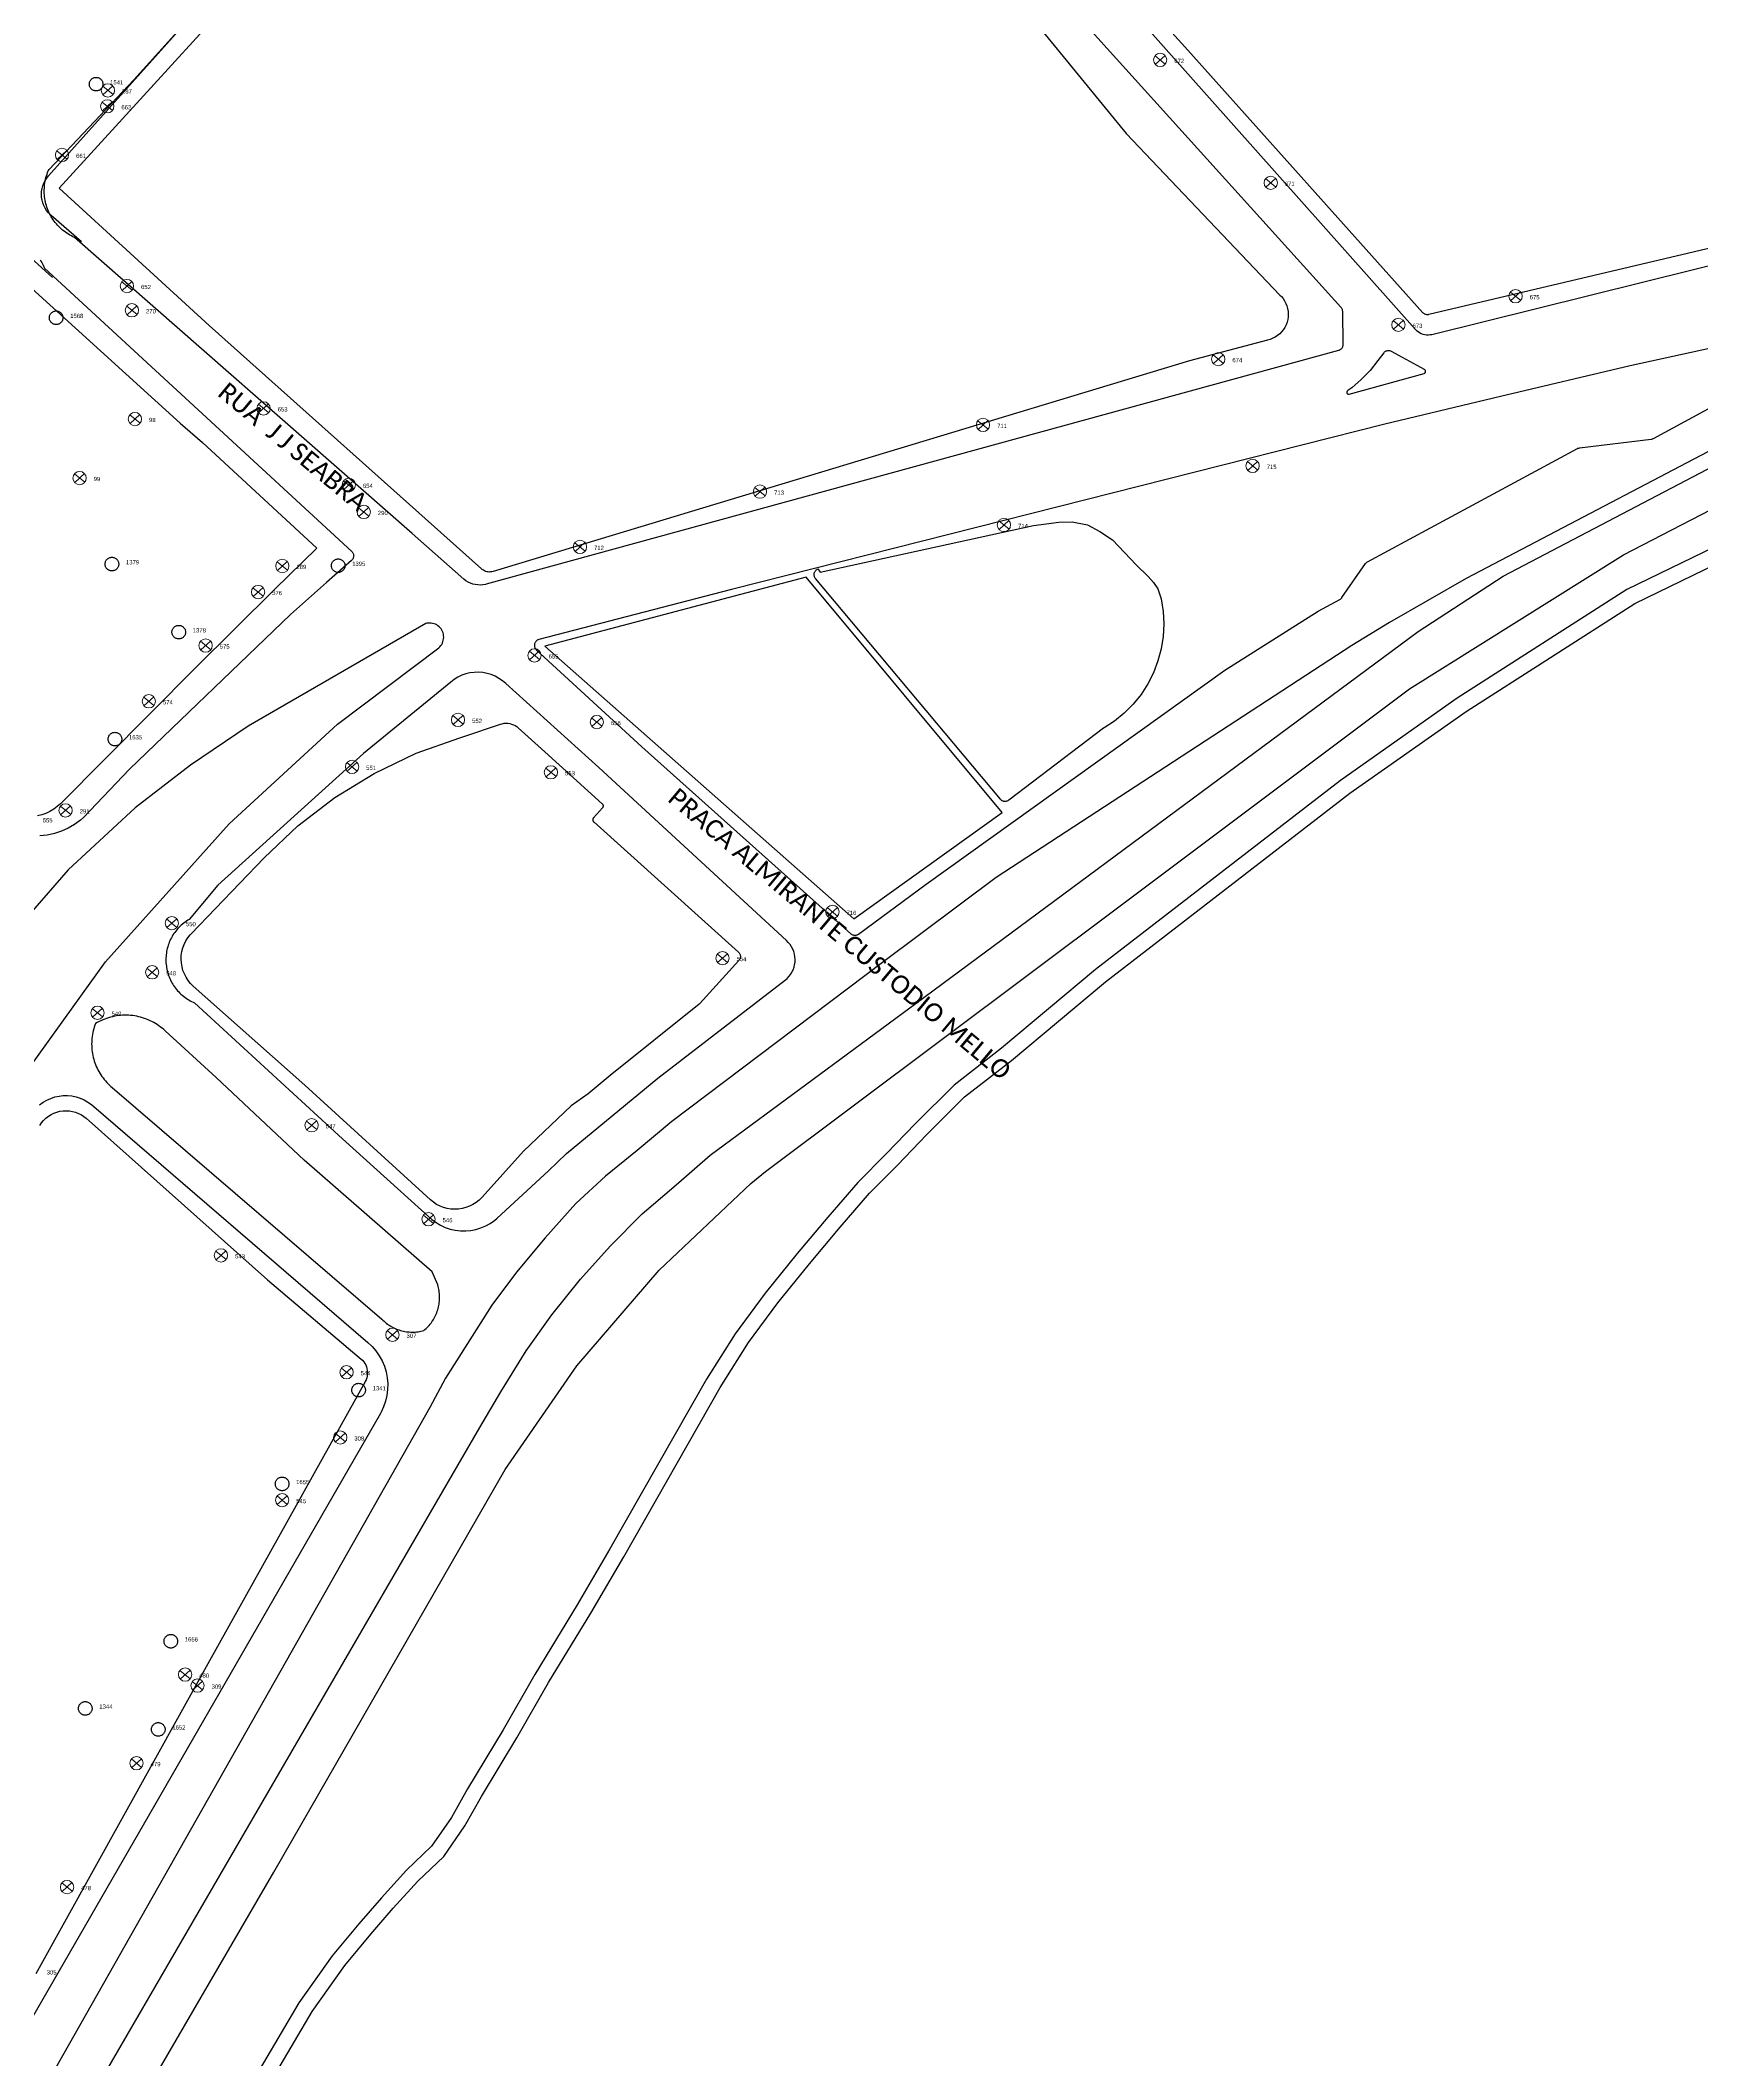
# Model space of a CAD drawing. Header units: millimetres. Extents: x 676447 to 689606, y 7455628 to 7463967.
# Drawn here: x 682858.4 to 683132.8, y 7459134 to 7459467.5 of the extents above; entities that cross this region are included whole.
import ezdxf

# ---------------------------------------------------------------- set-up
doc = ezdxf.new("R2010")
doc.units = ezdxf.units.MM
doc.header["$LTSCALE"] = 0.1
doc.header["$MEASUREMENT"] = 0
doc.linetypes.add('PHANTOM2', pattern=[1.25, 0.625, -0.125, 0.125, -0.125, 0.125, -0.125])
doc.layers.add('10.4-Postes', color=1, linetype='Continuous', lineweight=0)
for name, color, linetype in [('Caixas Subterrâneas', 5, 'Continuous'), ('LEGENDAS_INFRAESTRUTURAS', 7, 'Continuous'), ('MUB_MEIOFIO', 7, 'Continuous'), ('MUB_OBRA_ARTE', 7, 'Continuous'), ('MUB_QUADRAS', 7, 'Continuous'), ('MUB_SEGMENTO', 7, 'Continuous'), ('NOS_DE_INFRAESTRUTURA', 7, 'Continuous')]:
    doc.layers.add(name, color=color, linetype=linetype)
doc.styles.add('Legend', font='calibri.ttf')
doc.styles.get("Standard").update_dxf_attribs({"font": 'arial.ttf'})

# ---------------------------------------------------------------- blocks, each defined once
blk = doc.blocks.new('PTPT')
at = {"layer": '10.4-Postes', "color": 1, "linetype": 'PHANTOM2'}
for points in [[(-0.0000079, 0.0000104), (0.0000075, -0.000002)], [(0.000007, 0.0000109), (-0.0000074, -0.0000025)]]:
    blk.add_lwpolyline(points, dxfattribs=at)
at = {"layer": '10.4-Postes', "color": 1}
blk.add_circle((-0.0000002, 0.0000042), 0.00000987, dxfattribs=at)
blk = doc.blocks.new('MHMZ')
at = {"linetype": 'PHANTOM2'}
blk.add_circle((0, 0), 0.0000101, dxfattribs=at)

msp = doc.modelspace()

# ---------------------------------------------------------------- linework, layer by layer
at = {"layer": 'MUB_MEIOFIO', "linetype": 'Continuous'}
for points in [[(682964.81, 7459555.43), (683085.53, 7459419.81), (683085.75, 7459419.6), (683085.99, 7459419.42), (683086.25, 7459419.26), (683086.52, 7459419.13), (683086.81, 7459419.03), (683087.1, 7459418.95), (683087.4, 7459418.91), (683087.7, 7459418.91), (683088.01, 7459418.93), (683088.26, 7459418.97), (683140.37, 7459431.9)], [(682865.18, 7459434.28), (682860.18, 7459438.61), (682860.07, 7459438.7), (682859.73, 7459439.04), (682859.43, 7459439.41), (682859.18, 7459439.81), (682858.96, 7459440.24), (682858.79, 7459440.68), (682858.67, 7459441.15), (682858.6, 7459441.62), (682858.58, 7459442.09), (682858.6, 7459442.57), (682858.68, 7459443.04), (682858.81, 7459443.5), (682858.98, 7459443.94), (682859.2, 7459444.36), (682859.46, 7459444.76), (682859.76, 7459445.13), (682953.64, 7459549.95)], [(682963.6, 7459544.84), (683073.23, 7459423.49), (683073.29, 7459423.41), (683073.35, 7459423.32), (683073.4, 7459423.23), (683073.44, 7459423.13), (683073.46, 7459423.03), (683073.48, 7459422.93), (683073.49, 7459422.83), (683073.57, 7459417.27), (683073.56, 7459417.17), (683073.55, 7459417.07), (683073.52, 7459416.96), (683073.49, 7459416.87), (683073.44, 7459416.77), (683073.39, 7459416.68), (683073.32, 7459416.6), (683073.25, 7459416.53), (683073.17, 7459416.46), (683073.08, 7459416.4), (683072.99, 7459416.35), (683072.89, 7459416.31), (683072.83, 7459416.3), (682932.03, 7459377.7), (682931.91, 7459377.67), (682931.5, 7459377.6), (682931.08, 7459377.57), (682930.66, 7459377.58), (682930.24, 7459377.64), (682929.83, 7459377.74), (682929.44, 7459377.88), (682929.06, 7459378.06), (682928.7, 7459378.28), (682928.37, 7459378.54), (682919.82, 7459386.07), (682864.05, 7459434.96)], [(682864.05, 7459434.96), (682863.79, 7459435.09), (682863.53, 7459435.22), (682863.28, 7459435.36), (682863.03, 7459435.51), (682862.78, 7459435.67), (682862.54, 7459435.83), (682862.31, 7459436.01), (682862.08, 7459436.19), (682861.86, 7459436.38), (682861.65, 7459436.58), (682861.44, 7459436.78), (682861.24, 7459436.99), (682861.05, 7459437.21), (682860.86, 7459437.44), (682860.69, 7459437.67), (682860.52, 7459437.91), (682860.36, 7459438.15), (682860.21, 7459438.4), (682860.06, 7459438.65), (682859.93, 7459438.91), (682859.8, 7459439.17), (682859.69, 7459439.44), (682859.58, 7459439.71), (682859.48, 7459439.98), (682859.4, 7459440.26), (682859.32, 7459440.54), (682859.25, 7459440.82), (682859.19, 7459441.11), (682859.14, 7459441.4), (682859.1, 7459441.69), (682859.07, 7459441.97), (682859.05, 7459442.27), (682859.04, 7459442.56), (682859.05, 7459442.85), (682859.06, 7459443.14), (682859.08, 7459443.43), (682859.11, 7459443.72), (682859.15, 7459444.01), (682859.2, 7459444.29), (682859.26, 7459444.58), (682859.33, 7459444.86), (682859.41, 7459445.14), (682859.5, 7459445.42), (682859.6, 7459445.69), (682859.71, 7459445.96), (682859.83, 7459446.23), (682873.85, 7459461), (682900.14, 7459490.21)], [(682853.87, 7459434.32), (682860.39, 7459428.37)], [(682858.34, 7459431.29), (682858.48, 7459431.07), (682858.62, 7459430.84), (682858.75, 7459430.61), (682858.87, 7459430.38), (682858.99, 7459430.14), (682859.09, 7459429.9), (682909.83, 7459383.12), (682909.9, 7459383.05), (682909.97, 7459382.96), (682910.03, 7459382.88), (682910.07, 7459382.78), (682910.11, 7459382.68), (682910.13, 7459382.58), (682910.15, 7459382.48), (682910.16, 7459382.37), (682910.15, 7459382.27), (682910.13, 7459382.17), (682910.1, 7459382.07), (682910.07, 7459381.97), (682910.02, 7459381.88), (682909.96, 7459381.79), (682909.89, 7459381.71), (682909.82, 7459381.63), (682905.69, 7459377.98), (682899.71, 7459372.72), (682873.15, 7459347.14), (682865.54, 7459339.2), (682865.01, 7459338.74), (682864.03, 7459338.02), (682862.98, 7459337.41), (682861.88, 7459336.91), (682860.72, 7459336.53), (682859.54, 7459336.27), (682858.33, 7459336.14)], [(682972.57, 7459376.83), (682940.76, 7459368.57), (682940.66, 7459368.54), (682940.56, 7459368.5), (682940.47, 7459368.45), (682940.39, 7459368.39), (682940.31, 7459368.32), (682940.24, 7459368.24), (682940.17, 7459368.15), (682940.12, 7459368.06), (682940.08, 7459367.97), (682940.04, 7459367.87), (682940.02, 7459367.77), (682940.01, 7459367.66), (682940.01, 7459367.56), (682940.02, 7459367.45), (682940.04, 7459367.35), (682940.07, 7459367.25), (682940.11, 7459367.16), (682940.17, 7459367.07), (682940.23, 7459366.98), (682940.3, 7459366.9), (682940.33, 7459366.87), (682957.77, 7459350.84), (682992.3, 7459319.98), (682992.39, 7459319.92), (682992.47, 7459319.86), (682992.57, 7459319.81), (682992.67, 7459319.77), (682992.77, 7459319.75), (682992.87, 7459319.73), (682992.97, 7459319.73), (682993.08, 7459319.73), (682993.18, 7459319.75), (682993.28, 7459319.78), (682993.38, 7459319.81), (682993.47, 7459319.86), (682993.56, 7459319.92), (683004.74, 7459328.15), (683054.09, 7459363.53), (683069.5, 7459373.24), (683073.07, 7459375.19), (683073.16, 7459375.24), (683073.24, 7459375.31), (683073.32, 7459375.38), (683073.39, 7459375.46), (683073.41, 7459375.49), (683077.32, 7459381.11), (683077.39, 7459381.2), (683077.46, 7459381.27), (683077.54, 7459381.34), (683077.63, 7459381.4), (683077.67, 7459381.42), (683112.31, 7459400.1), (683112.41, 7459400.15), (683112.51, 7459400.18), (683112.61, 7459400.2), (683112.67, 7459400.21), (683124.51, 7459401.67), (683124.62, 7459401.69), (683124.72, 7459401.71), (683124.81, 7459401.75), (683124.87, 7459401.78), (683158.59, 7459420.04)], [(683139.9, 7459417.93), (683121.01, 7459413.76), (683099.63, 7459408.69), (683080.52, 7459404.16), (682972.57, 7459376.83)], [(683079.34, 7459414.68), (683078.06, 7459413.03), (683076.62, 7459411.51), (683075.03, 7459410.16), (683074.37, 7459409.68), (683074.34, 7459409.66), (683074.32, 7459409.64), (683074.29, 7459409.61), (683074.27, 7459409.58), (683074.26, 7459409.55), (683074.24, 7459409.52), (683074.23, 7459409.49), (683074.22, 7459409.45), (683074.22, 7459409.42), (683074.22, 7459409.39), (683074.22, 7459409.35), (683074.23, 7459409.32), (683074.24, 7459409.28), (683074.25, 7459409.25), (683074.27, 7459409.22), (683074.29, 7459409.2), (683074.32, 7459409.17), (683074.34, 7459409.15), (683074.37, 7459409.13), (683074.4, 7459409.11), (683074.43, 7459409.09), (683074.46, 7459409.08), (683074.5, 7459409.08), (683074.53, 7459409.07), (683074.57, 7459409.07), (683074.6, 7459409.08), (683074.62, 7459409.08), (683086.99, 7459412.52), (683087.01, 7459412.52), (683087.04, 7459412.54), (683087.07, 7459412.55), (683087.1, 7459412.57), (683087.13, 7459412.6), (683087.15, 7459412.62), (683087.18, 7459412.65), (683087.2, 7459412.68), (683087.21, 7459412.71), (683087.22, 7459412.74), (683087.23, 7459412.78), (683087.24, 7459412.81), (683087.24, 7459412.85), (683087.24, 7459412.88), (683087.23, 7459412.92), (683087.23, 7459412.95), (683087.21, 7459412.99), (683087.2, 7459413.02), (683087.18, 7459413.05), (683087.15, 7459413.08), (683087.13, 7459413.1), (683087.1, 7459413.12), (683087.07, 7459413.14), (683087.04, 7459413.16), (683081.58, 7459416.16), (683081.48, 7459416.2), (683081.38, 7459416.24), (683081.28, 7459416.26), (683081.18, 7459416.28), (683081.07, 7459416.28), (683080.97, 7459416.27), (683080.87, 7459416.25), (683080.77, 7459416.22), (683080.67, 7459416.18), (683080.58, 7459416.13), (683080.49, 7459416.07), (683080.41, 7459416.01), (683080.34, 7459415.93), (683080.32, 7459415.9), (683079.34, 7459414.68)], [(682837.88, 7459078.1), (682930.98, 7459238.41), (682934.46, 7459244.32), (682938.66, 7459251.08), (682942.89, 7459257.04), (682947.64, 7459262.9), (682952.55, 7459268.39), (682957.8, 7459273.72), (682963.44, 7459278.51), (682969.04, 7459283.42), (683003.09, 7459308.49), (683086, 7459369.89), (683100.06, 7459379.02), (683154.5, 7459407.55)], [(683145.2, 7459405.51), (683093.94, 7459378.65), (683081.26, 7459371.36), (683075.08, 7459367.61), (683016.31, 7459329.28), (682997.54, 7459315.22), (682962.74, 7459288.99), (682957, 7459284.19), (682951.78, 7459279.92), (682946.88, 7459275.45), (682941.82, 7459269.76), (682937.06, 7459264.1), (682932.98, 7459258.61), (682925.35, 7459246.6), (682922.74, 7459241.74), (682850.25, 7459113.95)], [(682868.82, 7459116.57), (682896.98, 7459165), (682935.16, 7459231.51), (682947.02, 7459248.63), (682960.61, 7459264.42), (682975.77, 7459278.7), (682978.19, 7459280.72), (683036.54, 7459324.43), (683084.57, 7459360.42), (683119.91, 7459382.58), (683142.38, 7459394.17)], [(682851.27, 7459290.52), (682869.18, 7459315.33), (682889.58, 7459338.14), (682907.47, 7459354.58), (682924.24, 7459367.21), (682924.41, 7459367.38), (682924.57, 7459367.57), (682924.71, 7459367.77), (682924.82, 7459367.99), (682924.91, 7459368.22), (682924.97, 7459368.45), (682925.01, 7459368.7), (682925.03, 7459368.94), (682925.02, 7459369.18), (682924.98, 7459369.43), (682924.92, 7459369.66), (682924.83, 7459369.89), (682924.73, 7459370.11), (682924.59, 7459370.32), (682924.44, 7459370.51), (682924.27, 7459370.68), (682924.08, 7459370.84), (682923.88, 7459370.98), (682923.66, 7459371.09), (682923.43, 7459371.18), (682923.2, 7459371.24), (682922.96, 7459371.28), (682922.71, 7459371.3), (682922.47, 7459371.29), (682922.22, 7459371.25), (682922.09, 7459371.22), (682892.73, 7459354.24), (682883.21, 7459347.8), (682874.08, 7459340.79), (682863.01, 7459330.53), (682853.07, 7459319.16)], [(682908.33, 7459286.09), (682923.09, 7459272.79), (682923.78, 7459272.27), (682924.52, 7459271.83), (682925.3, 7459271.47), (682926.11, 7459271.19), (682926.95, 7459271), (682927.8, 7459270.9), (682928.66, 7459270.89), (682929.52, 7459270.96), (682930.36, 7459271.13), (682931.19, 7459271.38), (682931.98, 7459271.72), (682932.73, 7459272.14), (682933.43, 7459272.64), (682933.84, 7459272.98), (682942.34, 7459280.84), (682945.33, 7459283.66), (682960.38, 7459296.13), (682981.5, 7459312.37), (682981.75, 7459312.59), (682982.06, 7459312.9), (682982.33, 7459313.25), (682982.56, 7459313.63), (682982.76, 7459314.02), (682982.91, 7459314.44), (682983.01, 7459314.87), (682983.07, 7459315.3), (682983.09, 7459315.74), (682983.06, 7459316.18), (682982.98, 7459316.62), (682982.86, 7459317.04), (682982.7, 7459317.45), (682982.49, 7459317.84), (682982.24, 7459318.21), (682981.96, 7459318.54), (682981.64, 7459318.85), (682950.64, 7459347.45), (682935.27, 7459361.3), (682934.74, 7459361.76), (682934.15, 7459362.16), (682933.53, 7459362.5), (682932.87, 7459362.78), (682932.19, 7459362.98), (682931.49, 7459363.11), (682930.78, 7459363.17), (682930.07, 7459363.15), (682929.37, 7459363.06), (682928.67, 7459362.89), (682928, 7459362.66), (682927.36, 7459362.35), (682926.75, 7459361.98), (682926.19, 7459361.55), (682911.8, 7459349.77), (682887.71, 7459327.99), (682882.98, 7459322.35), (682882.75, 7459322.21), (682882.53, 7459322.06), (682882.31, 7459321.91), (682882.09, 7459321.75), (682881.89, 7459321.58), (682881.68, 7459321.4), (682881.49, 7459321.22), (682881.3, 7459321.03), (682881.12, 7459320.84), (682880.94, 7459320.63), (682880.77, 7459320.43), (682880.61, 7459320.21), (682880.46, 7459319.99), (682880.31, 7459319.77), (682880.18, 7459319.54), (682880.05, 7459319.31), (682879.92, 7459319.07), (682879.81, 7459318.83), (682879.7, 7459318.58), (682879.61, 7459318.33), (682879.52, 7459318.08), (682879.44, 7459317.82), (682879.37, 7459317.56), (682879.31, 7459317.3), (682879.26, 7459317.04), (682879.22, 7459316.78), (682879.18, 7459316.51), (682879.16, 7459316.24), (682879.14, 7459315.98), (682879.14, 7459315.71), (682879.14, 7459315.44), (682879.15, 7459315.18), (682879.18, 7459314.91), (682879.21, 7459314.64), (682879.25, 7459314.38), (682879.3, 7459314.12), (682879.36, 7459313.85), (682879.42, 7459313.6), (682879.5, 7459313.34), (682879.59, 7459313.09), (682879.68, 7459312.84), (682879.78, 7459312.59), (682879.89, 7459312.35), (682880.01, 7459312.11), (682880.14, 7459311.87), (682880.28, 7459311.64), (682880.42, 7459311.41), (682880.57, 7459311.19), (682880.73, 7459310.98), (682880.9, 7459310.77), (682881.07, 7459310.57), (682881.25, 7459310.37), (682881.44, 7459310.18), (682881.63, 7459309.99), (682881.83, 7459309.82), (682882.04, 7459309.65), (682882.25, 7459309.48), (682882.47, 7459309.33), (682882.69, 7459309.18), (682882.92, 7459309.04), (682883.15, 7459308.91), (682883.39, 7459308.78), (682883.63, 7459308.67), (682883.88, 7459308.56), (682908.33, 7459286.09)], [(682923.15, 7459264.14), (682902, 7459282.58), (682887.42, 7459296.24), (682879.03, 7459303.93), (682878.78, 7459304.15), (682878.52, 7459304.37), (682878.26, 7459304.57), (682877.99, 7459304.77), (682877.71, 7459304.96), (682877.42, 7459305.14), (682877.13, 7459305.31), (682876.84, 7459305.47), (682876.54, 7459305.61), (682876.23, 7459305.75), (682875.92, 7459305.88), (682875.6, 7459305.99), (682875.28, 7459306.1), (682874.96, 7459306.19), (682874.64, 7459306.27), (682874.31, 7459306.34), (682873.98, 7459306.4), (682873.65, 7459306.45), (682873.31, 7459306.48), (682872.98, 7459306.51), (682872.64, 7459306.52), (682872.31, 7459306.52), (682871.97, 7459306.51), (682871.64, 7459306.49), (682871.3, 7459306.45), (682870.97, 7459306.4), (682870.64, 7459306.35), (682870.31, 7459306.28), (682869.98, 7459306.2), (682869.66, 7459306.1), (682869.34, 7459306), (682869.03, 7459305.89), (682868.71, 7459305.76), (682868.41, 7459305.62), (682868.11, 7459305.48), (682867.81, 7459305.32), (682867.52, 7459305.15), (682867.41, 7459304.86), (682867.31, 7459304.56), (682867.22, 7459304.25), (682867.14, 7459303.95), (682867.07, 7459303.64), (682867.01, 7459303.33), (682866.96, 7459303.02), (682866.92, 7459302.7), (682866.9, 7459302.39), (682866.88, 7459302.07), (682866.87, 7459301.75), (682866.88, 7459301.44), (682866.9, 7459301.12), (682866.92, 7459300.81), (682866.96, 7459300.49), (682867.01, 7459300.18), (682867.07, 7459299.87), (682867.14, 7459299.56), (682867.22, 7459299.26), (682867.31, 7459298.95), (682867.41, 7459298.65), (682867.52, 7459298.36), (682867.64, 7459298.07), (682867.77, 7459297.78), (682867.91, 7459297.49), (682868.06, 7459297.22), (682868.22, 7459296.94), (682868.39, 7459296.68), (682868.56, 7459296.41), (682868.75, 7459296.16), (682868.94, 7459295.91), (682869.15, 7459295.67), (682869.36, 7459295.43), (682869.58, 7459295.2), (682869.8, 7459294.98), (682870.04, 7459294.77), (682870.28, 7459294.57), (682914.82, 7459256.33), (682914.99, 7459256.15), (682915.17, 7459255.99), (682915.35, 7459255.83), (682915.54, 7459255.67), (682915.73, 7459255.52), (682915.93, 7459255.38), (682916.13, 7459255.25), (682916.34, 7459255.12), (682916.56, 7459255.01), (682916.77, 7459254.89), (682916.99, 7459254.79), (682917.22, 7459254.69), (682917.44, 7459254.61), (682917.67, 7459254.53), (682917.91, 7459254.45), (682918.14, 7459254.39), (682918.38, 7459254.33), (682918.62, 7459254.29), (682918.86, 7459254.25), (682919.1, 7459254.22), (682919.34, 7459254.2), (682919.59, 7459254.18), (682919.83, 7459254.18), (682920.07, 7459254.18), (682920.32, 7459254.19), (682920.56, 7459254.21), (682920.8, 7459254.24), (682921.04, 7459254.28), (682921.28, 7459254.32), (682921.52, 7459254.38), (682921.75, 7459254.44), (682921.94, 7459254.6), (682922.12, 7459254.76), (682922.3, 7459254.93), (682922.47, 7459255.11), (682922.63, 7459255.29), (682922.79, 7459255.48), (682922.94, 7459255.68), (682923.09, 7459255.88), (682923.22, 7459256.08), (682923.35, 7459256.29), (682923.48, 7459256.5), (682923.59, 7459256.72), (682923.7, 7459256.94), (682923.8, 7459257.16), (682923.89, 7459257.39), (682923.97, 7459257.62), (682924.05, 7459257.86), (682924.11, 7459258.09), (682924.17, 7459258.33), (682924.22, 7459258.57), (682924.27, 7459258.81), (682924.3, 7459259.06), (682924.32, 7459259.3), (682924.34, 7459259.54), (682924.35, 7459259.79), (682924.35, 7459260.04), (682924.34, 7459260.28), (682924.32, 7459260.53), (682924.3, 7459260.77), (682924.26, 7459261.01), (682924.22, 7459261.25), (682924.17, 7459261.49), (682924.11, 7459261.73), (682924.04, 7459261.97), (682923.15, 7459264.14)], [(682858.28, 7459291.72), (682858.85, 7459292.14), (682859.47, 7459292.5), (682860.12, 7459292.79), (682860.79, 7459293.02), (682861.49, 7459293.17), (682862.19, 7459293.25), (682862.9, 7459293.25), (682863.61, 7459293.18), (682864.31, 7459293.03), (682864.98, 7459292.82), (682865.64, 7459292.53), (682866.25, 7459292.18), (682866.83, 7459291.76), (682912.48, 7459252.49)], [(682912.48, 7459252.49), (682913.19, 7459251.82), (682913.83, 7459251.08), (682914.39, 7459250.28), (682914.86, 7459249.43), (682915.24, 7459248.53), (682915.52, 7459247.6), (682915.7, 7459246.64), (682915.78, 7459245.67), (682915.77, 7459244.7), (682915.64, 7459243.73), (682915.42, 7459242.78), (682915.1, 7459241.86), (682914.69, 7459240.98), (682914.57, 7459240.76), (682856.96, 7459140.78)]]:
    msp.add_lwpolyline(points, dxfattribs=at)
at = {"layer": 'MUB_OBRA_ARTE', "linetype": 'Continuous'}
for points in [[(683145.82, 7459389.09), (683120.5, 7459376.83), (683092.48, 7459358.88), (683073.18, 7459345.29), (683032.72, 7459314.07), (683017.19, 7459301.07), (683009.34, 7459294.99), (683002.99, 7459288.65), (682998.14, 7459283.6), (682993.44, 7459278.9), (682988.51, 7459273.19), (682983.44, 7459267.15), (682978.14, 7459260.64), (682973.19, 7459253.92), (682968.45, 7459246.4), (682952.5, 7459218.4), (682947.08, 7459209.12), (682940.07, 7459197.63), (682934.83, 7459188.51), (682928.99, 7459178.77), (682926.31, 7459174), (682923.04, 7459169.27), (682918.9, 7459165.32), (682914.74, 7459160.77), (682911.01, 7459156.45), (682906.61, 7459151.15), (682901.09, 7459143.42), (682892.32, 7459128.52)], [(682894.53, 7459127.11), (682903.29, 7459141.99), (682908.69, 7459149.55), (682913.01, 7459154.76), (682916.7, 7459159.03), (682920.77, 7459163.49), (682925.04, 7459167.56), (682928.53, 7459172.61), (682931.25, 7459177.46), (682937.09, 7459187.18), (682942.33, 7459196.3), (682949.33, 7459207.78), (682954.77, 7459217.09), (682970.69, 7459245.05), (682975.36, 7459252.44), (682980.21, 7459259.04), (682985.46, 7459265.48), (682990.5, 7459271.49), (682995.36, 7459277.11), (683000.01, 7459281.77), (683004.86, 7459286.81), (683011.07, 7459293.02), (683018.83, 7459299.03), (683034.36, 7459312.03), (683074.73, 7459343.18), (683093.94, 7459356.7), (683121.79, 7459374.54), (683146.95, 7459386.73)], [(682984.93, 7459378.88), (682941.74, 7459367.5), (682992.78, 7459322.44), (683017.3, 7459340.02), (682984.93, 7459378.88)]]:
    msp.add_lwpolyline(points, dxfattribs=at)
at = {"layer": 'MUB_QUADRAS', "linetype": 'Continuous'}
for points in [[(682861.48, 7459443.11), (682943.98, 7459533.45)], [(683137.49, 7459433.98), (683087.77, 7459422.24), (683087.74, 7459422.23), (683087.64, 7459422.22), (683087.54, 7459422.21), (683087.43, 7459422.22), (683087.33, 7459422.23), (683087.23, 7459422.26), (683087.13, 7459422.3), (683087.04, 7459422.35), (683086.95, 7459422.4), (683086.87, 7459422.47), (683086.79, 7459422.54), (683047.96, 7459465.93), (683012.62, 7459505.01)], [(683016.49, 7459478.27), (683037.79, 7459452.15), (683063.16, 7459425.47), (683063.41, 7459425.22), (683063.7, 7459424.87), (683063.95, 7459424.49), (683064.16, 7459424.08), (683064.33, 7459423.66), (683064.45, 7459423.22), (683064.52, 7459422.77), (683064.55, 7459422.32), (683064.53, 7459421.86), (683064.46, 7459421.41), (683064.35, 7459420.97), (683064.19, 7459420.54), (683063.99, 7459420.13), (683063.74, 7459419.75), (683063.46, 7459419.39), (683063.14, 7459419.07), (683062.79, 7459418.78), (683062.41, 7459418.53), (683062, 7459418.32), (683061.58, 7459418.15), (683061.14, 7459418.03), (683048.25, 7459414.59), (682933.19, 7459379.8), (682932.99, 7459379.75), (682932.78, 7459379.73), (682932.57, 7459379.72), (682932.37, 7459379.73), (682932.16, 7459379.77), (682931.96, 7459379.83), (682931.76, 7459379.91), (682931.58, 7459380.01), (682931.41, 7459380.13), (682931.28, 7459380.23), (682886.28, 7459420.41), (682861.48, 7459443.11)], [(682850.95, 7459431.99), (682881.52, 7459404.29), (682885.16, 7459401.12), (682904.09, 7459383.65), (682897.16, 7459376.88), (682883.96, 7459363.83), (682861.74, 7459341.46), (682861.2, 7459340.97), (682860.61, 7459340.53), (682859.98, 7459340.15), (682859.32, 7459339.85), (682858.62, 7459339.61), (682857.91, 7459339.45)], [(682986.45, 7459378.65), (682986.39, 7459378.73), (682986.34, 7459378.82), (682986.29, 7459378.91), (682986.26, 7459379.01), (682986.24, 7459379.12), (682986.22, 7459379.22), (682986.22, 7459379.32), (682986.23, 7459379.43), (682986.25, 7459379.53), (682986.28, 7459379.63), (682986.32, 7459379.73), (682986.37, 7459379.82), (682986.43, 7459379.9), (682986.5, 7459379.98), (682986.58, 7459380.06), (682986.66, 7459380.12), (682986.75, 7459380.17), (682986.85, 7459380.22), (682987.25, 7459379.7), (683022.47, 7459387.4), (683026.67, 7459387.96), (683028.84, 7459388.03), (683031.4, 7459387.49), (683033.41, 7459386.41), (683035.5, 7459385.02), (683037.52, 7459382.93), (683039.45, 7459380.91), (683041.41, 7459379), (683042.3, 7459377.99), (683042.98, 7459376.97), (683043.54, 7459375.27), (683043.87, 7459373.22), (683043.98, 7459371.15), (683043.88, 7459369.08), (683043.56, 7459367.04), (683043.03, 7459365.03), (683042.29, 7459363.09), (683041.35, 7459361.25), (683040.23, 7459359.5), (683038.93, 7459357.89), (683037.47, 7459356.42), (683035.86, 7459355.11), (683034.12, 7459353.98), (683034.01, 7459353.91), (683018.38, 7459342.03), (683018.29, 7459341.97), (683018.2, 7459341.92), (683018.1, 7459341.88), (683018, 7459341.85), (683017.9, 7459341.83), (683017.8, 7459341.82), (683017.69, 7459341.83), (683017.59, 7459341.84), (683017.49, 7459341.87), (683017.39, 7459341.9), (683017.29, 7459341.95), (683017.2, 7459342), (683017.12, 7459342.07), (683017.05, 7459342.14), (683017.01, 7459342.18), (682986.45, 7459378.65)], [(682900.94, 7459337.78), (682907.02, 7459342.46), (682913.55, 7459346.47), (682920.47, 7459349.78), (682927.69, 7459352.35), (682928.19, 7459352.5), (682934.4, 7459354.59), (682934.7, 7459354.67), (682935.01, 7459354.73), (682935.32, 7459354.75), (682935.63, 7459354.73), (682935.95, 7459354.69), (682936.25, 7459354.61), (682936.54, 7459354.5), (682936.83, 7459354.36), (682937.09, 7459354.19), (682937.34, 7459354), (682937.36, 7459353.97), (682941.75, 7459350.01), (682951.2, 7459341.45), (682951.24, 7459341.42), (682951.27, 7459341.38), (682951.3, 7459341.33), (682951.32, 7459341.29), (682951.34, 7459341.24), (682951.35, 7459341.19), (682951.36, 7459341.14), (682951.36, 7459341.08), (682951.36, 7459341.03), (682951.35, 7459340.98), (682951.34, 7459340.93), (682951.32, 7459340.88), (682951.3, 7459340.83), (682951.27, 7459340.79), (682951.24, 7459340.75), (682949.79, 7459339.14), (682949.75, 7459339.1), (682949.72, 7459339.06), (682949.7, 7459339.01), (682949.68, 7459338.96), (682949.67, 7459338.91), (682949.66, 7459338.86), (682949.66, 7459338.81), (682949.66, 7459338.76), (682949.67, 7459338.7), (682949.68, 7459338.65), (682949.7, 7459338.6), (682949.72, 7459338.56), (682949.75, 7459338.51), (682949.78, 7459338.47), (682949.82, 7459338.44), (682973.71, 7459316.95), (682973.79, 7459316.88), (682973.85, 7459316.8), (682973.91, 7459316.71), (682973.96, 7459316.61), (682974, 7459316.52), (682974.02, 7459316.42), (682974.04, 7459316.31), (682974.04, 7459316.21), (682974.04, 7459316.1), (682974.02, 7459316), (682974, 7459315.9), (682973.96, 7459315.8), (682973.91, 7459315.71), (682973.85, 7459315.62), (682973.79, 7459315.54), (682967.37, 7459308.46), (682967.3, 7459308.39), (682967.26, 7459308.35), (682952.53, 7459296.57), (682948.89, 7459293.54), (682946.1, 7459291.53), (682938.21, 7459284.09), (682931.36, 7459276.45), (682931.33, 7459276.42), (682930.88, 7459275.98), (682930.39, 7459275.58), (682929.86, 7459275.24), (682929.3, 7459274.96), (682928.71, 7459274.74), (682928.1, 7459274.58), (682927.48, 7459274.49), (682926.85, 7459274.46), (682926.23, 7459274.5), (682925.61, 7459274.6), (682925, 7459274.77), (682924.42, 7459275), (682923.86, 7459275.28), (682923.34, 7459275.63), (682922.85, 7459276.03), (682902.07, 7459294.99), (682883.67, 7459311.33), (682883.22, 7459311.77), (682882.83, 7459312.26), (682882.48, 7459312.78), (682882.19, 7459313.34), (682881.96, 7459313.92), (682881.8, 7459314.53), (682881.69, 7459315.15), (682881.66, 7459315.78), (682881.68, 7459316.4), (682881.78, 7459317.03), (682881.94, 7459317.63), (682882.16, 7459318.22), (682882.44, 7459318.78), (682882.78, 7459319.31), (682883.17, 7459319.8), (682883.33, 7459319.98), (682895.39, 7459332.5), (682900.94, 7459337.78)], [(682858.32, 7459288.3), (682858.61, 7459288.73), (682858.94, 7459289.14), (682859.32, 7459289.5), (682859.73, 7459289.83), (682860.17, 7459290.11), (682860.64, 7459290.34), (682861.13, 7459290.52), (682861.63, 7459290.66), (682862.15, 7459290.73), (682862.67, 7459290.75), (682863.2, 7459290.72), (682863.71, 7459290.63), (682864.22, 7459290.49), (682864.7, 7459290.3), (682865.17, 7459290.06), (682865.6, 7459289.77), (682865.95, 7459289.49), (682895.93, 7459262.79), (682911.37, 7459249.73), (682911.6, 7459249.52), (682911.81, 7459249.28), (682911.99, 7459249.02), (682912.14, 7459248.75), (682912.26, 7459248.46), (682912.35, 7459248.16), (682912.41, 7459247.85), (682912.44, 7459247.54), (682912.43, 7459247.22), (682912.39, 7459246.91), (682912.32, 7459246.61), (682912.21, 7459246.31), (682912.08, 7459246.03), (682912.06, 7459245.98), (682886.35, 7459199.86), (682857.63, 7459148.19)]]:
    msp.add_lwpolyline(points, dxfattribs=at)

# ---------------------------------------------------------------- block references
at = {"layer": 'Caixas Subterrâneas', "color": 40}
for p, xscale, yscale, zscale, rotation in [((682867.61, 7459460.3), 111319.4907932736, 111319.4907932736, 111319.4907932736, 359.303919845953), ((682861.01, 7459421.72), 111319.4907932736, 111319.4907932736, 111319.4907932736, 359.303933202368), ((682870.22, 7459381.03), 111319.4907932736, 111319.4907932736, 111319.4907932736, 359.3038857416611), ((682907.6, 7459380.77), 111319.4907932736, 111319.4907932736, 111319.4907932736, 359.3037434563369), ((682881.26, 7459369.79), 111319.4907932735, 111319.4907932735, 111319.4907932735, 359.3038403321851), ((682870.72, 7459352.12), 111319.4907932735, 111319.4907932735, 111319.4907932735, 359.3038750178147), ((682910.98, 7459244.6), 111319.4907932736, 111319.4907932736, 111319.4907932736, 359.303689034458), ((682898.34, 7459229.11), 111319.4907932736, 111319.4907932736, 111319.4907932736, 359.3037323962728), ((682879.95, 7459203.12), 111319.4907932736, 111319.4907932736, 111319.4907932736, 359.3037944329083), ((682865.82, 7459192.03), 111319.4907932736, 111319.4907932736, 111319.4907932736, 359.3038448168198), ((682877.88, 7459188.57), 111319.4907932735, 111319.4907932735, 111319.4907932735, 359.3037978678875)]:
    msp.add_blockref('MHMZ', p, dxfattribs=dict(at, xscale=xscale, yscale=yscale, zscale=zscale, rotation=rotation))
at = {"layer": 'NOS_DE_INFRAESTRUTURA', "color": 1}
for p, xscale, yscale, zscale, rotation in [((683043.41, 7459463.83), 111319.4907932736, 111319.4907932736, 111319.4907932736, 359.3032521887193), ((682869.57, 7459458.8), 111319.4907932736, 111319.4907932736, 111319.4907932736, 359.3039119327948), ((682869.47, 7459456.17), 111319.4907932735, 111319.4907932735, 111319.4907932735, 359.3039115344937), ((682861.99, 7459448.14), 111319.4907932735, 111319.4907932735, 111319.4907932735, 359.3039375233022), ((683061.67, 7459443.53), 111319.4907932736, 111319.4907932736, 111319.4907932736, 359.3031765302868), ((682872.72, 7459426.49), 111319.4907932736, 111319.4907932736, 111319.4907932736, 359.3038900901837), ((683102.12, 7459424.8), 111319.4907932735, 111319.4907932735, 111319.4907932735, 359.3030169333699), ((682873.54, 7459422.48), 111319.4907932736, 111319.4907932736, 111319.4907932736, 359.3038857479596), ((683082.76, 7459420.08), 111319.4907932736, 111319.4907932736, 111319.4907932736, 359.3030891392615), ((683053.01, 7459414.41), 111319.4907932736, 111319.4907932736, 111319.4907932736, 359.3032005757299), ((682895.29, 7459406.27), 111319.4907932736, 111319.4907932736, 111319.4907932736, 359.3037980861848), ((682874.04, 7459404.52), 111319.4907932736, 111319.4907932736, 111319.4907932736, 359.3038783886486), ((683014.14, 7459403.55), 111319.4907932736, 111319.4907932736, 111319.4907932736, 359.3033451431115), ((683058.68, 7459396.78), 111319.4907932736, 111319.4907932736, 111319.4907932736, 359.3031736256366), ((682864.9, 7459394.77), 111319.4907932736, 111319.4907932736, 111319.4907932736, 359.303910195794), ((682909.37, 7459393.64), 111319.4907932735, 111319.4907932735, 111319.4907932735, 359.3037406802677), ((682977.3, 7459392.53), 111319.4907932736, 111319.4907932736, 111319.4907932736, 359.3034818944282), ((682911.84, 7459389.17), 111319.4907932735, 111319.4907932735, 111319.4907932735, 359.3037299109726), ((683017.6, 7459387.02), 111319.4907932735, 111319.4907932735, 111319.4907932735, 359.3033269288616), ((682947.56, 7459383.4), 111319.4907932736, 111319.4907932736, 111319.4907932736, 359.303592276454), ((682898.39, 7459380.25), 111319.4907932736, 111319.4907932736, 111319.4907932736, 359.30377834181), ((682894.39, 7459375.95), 111319.4907932735, 111319.4907932735, 111319.4907932735, 359.3037922689151), ((682885.72, 7459367.11), 111319.4907932735, 111319.4907932735, 111319.4907932735, 359.3038225353901), ((682940.05, 7459365.48), 111319.4907932736, 111319.4907932736, 111319.4907932736, 359.3036153630902), ((682876.34, 7459357.9), 111319.4907932736, 111319.4907932736, 111319.4907932736, 359.3038554243184), ((682927.41, 7459354.83), 111319.4907932736, 111319.4907932736, 111319.4907932736, 359.3036601734792), ((682950.34, 7459354.47), 111319.4907932736, 111319.4907932736, 111319.4907932736, 359.3035728676182), ((682909.91, 7459347.07), 111319.4907932736, 111319.4907932736, 111319.4907932736, 359.3037244064333), ((682942.76, 7459346.17), 111319.4907932736, 111319.4907932736, 111319.4907932736, 359.3035991667678), ((682862.58, 7459339.88), 111319.4907932736, 111319.4907932736, 111319.4907932736, 359.3039022382036), ((682989.27, 7459323.12), 111319.4907932735, 111319.4907932735, 111319.4907932735, 359.3034151970646), ((682880.13, 7459321.26), 111319.4907932736, 111319.4907932736, 111319.4907932736, 359.3038298270967), ((682876.88, 7459313.14), 111319.4907932735, 111319.4907932735, 111319.4907932735, 359.3038397119482), ((682971.1, 7459315.48), 111319.4907932736, 111319.4907932736, 111319.4907932736, 359.3034819923968), ((682867.85, 7459306.46), 111319.4907932736, 111319.4907932736, 111319.4907932736, 359.3038720066759), ((682903.23, 7459287.87), 111319.4907932735, 111319.4907932735, 111319.4907932735, 359.3037317439216), ((682922.54, 7459272.35), 111319.4907932736, 111319.4907932736, 111319.4907932736, 359.3036535379375), ((682888.25, 7459266.39), 111319.4907932735, 111319.4907932735, 111319.4907932735, 359.3037821872595), ((682916.58, 7459253.27), 111319.4907932735, 111319.4907932735, 111319.4907932735, 359.3036703808785), ((682909, 7459247.08), 111319.4907932735, 111319.4907932735, 111319.4907932735, 359.3036973253399), ((682907.96, 7459236.31), 111319.4907932735, 111319.4907932735, 111319.4907932735, 359.3036980123111), ((682898.36, 7459225.96), 111319.4907932736, 111319.4907932736, 111319.4907932736, 359.3037313915036), ((682882.33, 7459197.15), 111319.4907932736, 111319.4907932736, 111319.4907932736, 359.3037835574581), ((682884.37, 7459195.33), 111319.4907932736, 111319.4907932736, 111319.4907932736, 359.303775237259), ((682874.3, 7459182.51), 111319.4907932736, 111319.4907932736, 111319.4907932736, 359.3038096362943), ((682862.82, 7459162.05), 111319.4907932736, 111319.4907932736, 111319.4907932736, 359.3038470985129)]:
    msp.add_blockref('PTPT', p, dxfattribs=dict(at, xscale=xscale, yscale=yscale, zscale=zscale, rotation=rotation))

# ---------------------------------------------------------------- texts
at = {"layer": 'LEGENDAS_INFRAESTRUTURAS', "color": 1}
for s, rotation, p in [('672', 359.3032, (683045.72, 7459463.81)), ('287', 359.3039, (682871.88, 7459458.77)), ('662', 359.3039, (682871.78, 7459456.14)), ('661', 359.3039, (682864.3, 7459448.12)), ('671', 359.3032, (683063.98, 7459443.5)), ('652', 359.3039, (682875.03, 7459426.46)), ('675', 359.303, (683104.43, 7459424.77)), ('270', 359.3039, (682875.85, 7459422.45)), ('673', 359.3031, (683085.07, 7459420.05)), ('674', 359.3032, (683055.32, 7459414.38)), ('98', 359.3039, (682876.35, 7459404.49)), ('653', 359.3038, (682897.6, 7459406.25)), ('711', 359.3033, (683016.45, 7459403.52)), ('99', 359.3039, (682867.2, 7459394.74)), ('715', 359.3032, (683060.99, 7459396.75)), ('654', 359.3037, (682911.68, 7459393.61)), ('713', 359.3035, (682979.61, 7459392.5)), ('290', 359.3037, (682914.15, 7459389.14)), ('714', 359.3033, (683019.91, 7459386.99)), ('712', 359.3036, (682949.86, 7459383.37)), ('289', 359.3038, (682900.7, 7459380.22)), ('576', 359.3038, (682896.69, 7459375.92)), ('575', 359.3038, (682888.03, 7459367.08)), ('655', 359.3036, (682942.36, 7459365.45)), ('574', 359.3038, (682878.65, 7459357.87)), ('552', 359.3037, (682929.72, 7459354.8)), ('656', 359.3036, (682952.65, 7459354.44)), ('551', 359.3037, (682912.22, 7459347.04)), ('553', 359.3036, (682945.07, 7459346.14)), ('555', 359.3039, (682858.79, 7459338.38)), ('291', 359.3039, (682864.89, 7459339.85)), ('550', 359.3038, (682882.44, 7459321.23)), ('716', 359.3034, (682991.58, 7459323.09)), ('554', 359.3035, (682973.4, 7459315.46)), ('548', 359.3038, (682879.19, 7459313.11)), ('549', 359.3039, (682870.16, 7459306.43)), ('547', 359.3037, (682905.54, 7459287.84)), ('546', 359.3036, (682924.85, 7459272.32)), ('543', 359.3038, (682890.56, 7459266.36)), ('307', 359.3037, (682918.89, 7459253.24)), ('544', 359.3037, (682911.31, 7459247.05)), ('308', 359.3037, (682910.27, 7459236.28)), ('545', 359.3037, (682900.67, 7459225.93)), ('480', 359.3038, (682884.64, 7459197.12)), ('309', 359.3038, (682886.68, 7459195.3)), ('479', 359.3038, (682876.61, 7459182.49)), ('478', 359.3038, (682865.13, 7459162.02)), ('305', 359.3039, (682859.44, 7459148.09))]:
    msp.add_text(s, height=0.7, rotation=rotation, dxfattribs=at).set_placement(p)
at = {"layer": 'LEGENDAS_INFRAESTRUTURAS', "color": 5}
for s, rotation, p in [('1541', 359.3039, (682869.92, 7459460.27)), ('1568', 359.3039, (682863.32, 7459421.69)), ('1379', 359.3039, (682872.53, 7459381)), ('1395', 359.3037, (682909.91, 7459380.75)), ('1378', 359.3038, (682883.57, 7459369.76)), ('1635', 359.3039, (682873.03, 7459352.09)), ('1341', 359.3037, (682913.29, 7459244.57)), ('1655', 359.3037, (682900.65, 7459229.08)), ('1656', 359.3038, (682882.26, 7459203.1)), ('1344', 359.3038, (682868.13, 7459192)), ('1652', 359.3038, (682880.19, 7459188.55))]:
    msp.add_text(s, height=0.7, rotation=rotation, dxfattribs=at).set_placement(p)
at = {"layer": 'MUB_SEGMENTO', "color": 253, "style": 'Legend'}
for s, rotation, p in [('RUA  J J SEABRA', 320.2874, (682887.49, 7459408.98)), ('PRACA ALMIRANTE CUSTODIO MELLO', 320.0427, (682961.85, 7459341.99))]:
    msp.add_text(s, height=3, rotation=rotation, dxfattribs=at).set_placement(p)

doc.saveas('drawing.dxf')
